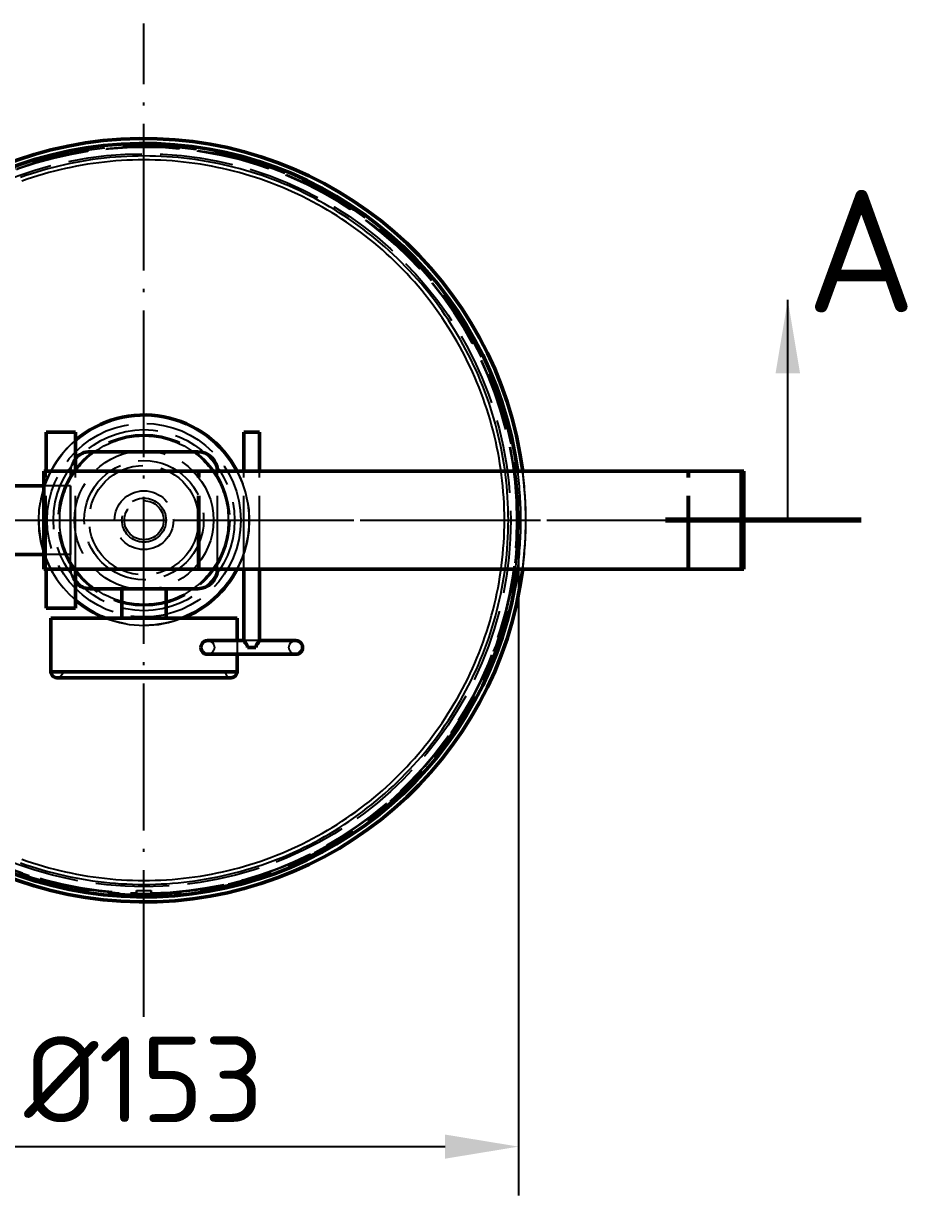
# Model space of a CAD drawing. Header units: millimetres. Extents: x 0 to 420, y 0 to 297.
# Drawn here: x 79.58 to 115.69, y 101.8 to 149.7 of the extents above; entities that cross this region are included whole.
import ezdxf
from ezdxf.enums import TextEntityAlignment as Align

# ---------------------------------------------------------------- set-up
doc = ezdxf.new("R2010")
doc.units = ezdxf.units.MM
doc.linetypes.add('ISO02-TRAZOS', pattern=[3.75, 3, -0.75])
doc.linetypes.add('ISO04-TRAZO-PUNTO', pattern=[7.625, 6, -0.75, 0.125, -0.75])
for name, color, linetype, lineweight in [('01-VISIBLE', 7, 'CONTINUOUS', 50), ('02-OCULTA', 4, 'ISO02-TRAZOS', 25), ('03-EJE', 1, 'ISO04-TRAZO-PUNTO', 25), ('04-COTA', 3, 'CONTINUOUS', 25), ('06-TEXTO', 7, 'CONTINUOUS', 25), ('07-RECUADRO', 7, 'CONTINUOUS', 70), ('08-FINA', 5, 'CONTINUOUS', 25)]:
    doc.layers.add(name, color=color, linetype=linetype, lineweight=lineweight)
doc.styles.add('ISO3098', font='isocpeur.ttf')
doc.dimstyles.new('FLAMA-ISO', dxfattribs={"dimtxt": 3.5, "dimasz": 3, "dimexe": 2, "dimexo": 1, "dimgap": 1, "dimtad": 1, "dimdec": 1, "dimtxsty": 'ISO3098', "dimcen": 2.5, "dimclrd": 3, "dimclre": 3, "dimclrt": 3, "dimazin": 3, "dimtfac": 1, "dimtmove": 0, "dimatfit": 3, "dimlwd": 25, "dimlwe": 25})

msp = doc.modelspace()

# ---------------------------------------------------------------- hatches: boundary and pattern name
at = {"layer": '08-FINA'}
h = msp.add_hatch(color=7, dxfattribs=at)
h.dxf.hatch_style = 1
h.paths.add_polyline_path([(110.8, 138.4), (110.3, 135.4), (111.3, 135.4)])

# ---------------------------------------------------------------- linework, layer by layer
at = {"layer": '01-VISIBLE'}
for p, q in [((80.5, 131.4), (80.5, 133)), ((81.7, 131.4), (81.7, 133)), ((88.58, 131.4), (88.58, 133)), ((89.22, 131.4), (89.22, 133)), ((82.3, 132.2), (86.7, 132.2)), ((80.403, 127.4), (80.403, 131.4)), ((80.403, 131.4), (108.901, 131.4)), ((108.901, 127.4), (108.901, 131.4)), ((108.998, 131.4), (108.901, 131.4)), ((108.998, 127.4), (108.998, 131.4)), ((80.403, 130.8), (78.9, 130.8)), ((80.403, 128), (78.9, 128)), ((80.403, 127.4), (108.901, 127.4)), ((80.5, 125.8), (80.5, 127.4)), ((81.7, 125.8), (81.7, 127.4)), ((88.58, 124.479), (88.58, 127.4)), ((89.22, 124.479), (89.22, 127.4)), ((108.998, 127.4), (108.901, 127.4)), ((82.3, 126.6), (86.7, 126.6)), ((83.6, 126.6), (83.6, 125.4)), ((85.4, 126.6), (85.4, 125.4)), ((80.7, 125.4), (80.7, 123.2)), ((88.3, 125.4), (88.3, 124.48)), ((88.3, 123.92), (88.3, 123.2)), ((84.2, 114.004), (84.2, 114.007)), ((84.2, 114.004), (84.8, 114.004)), ((84.8, 114.004), (84.8, 114.007))]:
    msp.add_line(p, q, dxfattribs=at)
for points in [[(80.5, 133), (80.6, 133), (80.7, 133), (80.8, 133), (80.9, 133), (81, 133), (81.1, 133)], [(81.1, 133), (81.2, 133), (81.3, 133), (81.4, 133), (81.5, 133), (81.6, 133), (81.7, 133)], [(88.58, 133), (88.633, 133), (88.687, 133), (88.74, 133), (88.793, 133), (88.847, 133), (88.9, 133)], [(88.9, 133), (88.953, 133), (89.007, 133), (89.06, 133), (89.113, 133), (89.167, 133), (89.22, 133)], [(80.5, 125.8), (80.6, 125.8), (80.7, 125.8), (80.8, 125.8), (80.9, 125.8), (81, 125.8), (81.1, 125.8)], [(81.1, 125.8), (81.2, 125.8), (81.3, 125.8), (81.4, 125.8), (81.5, 125.8), (81.6, 125.8), (81.7, 125.8)], [(88.3, 125.4), (88.2, 125.4), (88.1, 125.4), (88, 125.4), (87.9, 125.4), (87.8, 125.4), (87.7, 125.4), (87.6, 125.4), (87.5, 125.4), (87.4, 125.4), (87.3, 125.4), (87.2, 125.4), (87.1, 125.4), (87, 125.4), (86.9, 125.4), (86.8, 125.4), (86.7, 125.4), (86.6, 125.4), (86.5, 125.4), (86.4, 125.4), (86.3, 125.4), (86.2, 125.4), (86.1, 125.4), (86, 125.4), (85.9, 125.4), (85.8, 125.4), (85.7, 125.4), (85.6, 125.4), (85.5, 125.4), (85.4, 125.4), (85.3, 125.4), (85.2, 125.4), (85.1, 125.4), (85, 125.4), (84.9, 125.4), (84.8, 125.4), (84.7, 125.4), (84.6, 125.4), (84.5, 125.4), (84.4, 125.4), (84.3, 125.4), (84.2, 125.4), (84.1, 125.4), (84, 125.4), (83.9, 125.4), (83.8, 125.4), (83.7, 125.4), (83.6, 125.4), (83.5, 125.4), (83.4, 125.4), (83.3, 125.4), (83.2, 125.4), (83.1, 125.4), (83, 125.4), (82.9, 125.4), (82.8, 125.4), (82.7, 125.4), (82.6, 125.4), (82.5, 125.4), (82.4, 125.4), (82.3, 125.4), (82.2, 125.4), (82.1, 125.4), (82, 125.4), (81.9, 125.4), (81.8, 125.4), (81.7, 125.4), (81.6, 125.4), (81.5, 125.4), (81.4, 125.4), (81.3, 125.4), (81.2, 125.4), (81.1, 125.4), (81, 125.4), (80.9, 125.4), (80.8, 125.4), (80.7, 125.4)], [(86.82, 124.2), (86.83, 124.273), (86.858, 124.34), (86.902, 124.398), (86.96, 124.443), (87.028, 124.471), (87.1, 124.48)], [(86.82, 124.2), (86.83, 124.128), (86.858, 124.06), (86.902, 124.002), (86.96, 123.958), (87.028, 123.93), (87.1, 123.92)], [(88.58, 124.48), (88.474, 124.48), (88.369, 124.48), (88.263, 124.48), (88.157, 124.48), (88.051, 124.48), (87.946, 124.48), (87.84, 124.48), (87.734, 124.48), (87.629, 124.48), (87.523, 124.48), (87.417, 124.48), (87.311, 124.48), (87.206, 124.48), (87.1, 124.48)], [(88.58, 124.479), (88.58, 124.479), (88.58, 124.479), (88.58, 124.48), (88.581, 124.48), (88.581, 124.48), (88.581, 124.48)], [(88.734, 124.2), (88.724, 124.253), (88.702, 124.302), (88.673, 124.347), (88.641, 124.391), (88.609, 124.434), (88.58, 124.479)], [(88.734, 124.2), (88.761, 124.2), (88.789, 124.2), (88.817, 124.2), (88.845, 124.2), (88.872, 124.2), (88.9, 124.2)], [(88.9, 124.2), (88.928, 124.2), (88.955, 124.2), (88.983, 124.2), (89.011, 124.2), (89.039, 124.2), (89.066, 124.2)], [(89.066, 124.2), (89.076, 124.253), (89.098, 124.302), (89.127, 124.347), (89.159, 124.391), (89.191, 124.434), (89.22, 124.479)], [(89.22, 124.479), (89.22, 124.479), (89.22, 124.479), (89.22, 124.48), (89.219, 124.48), (89.219, 124.48), (89.219, 124.48)], [(89.22, 124.48), (89.326, 124.48), (89.431, 124.48), (89.537, 124.48), (89.643, 124.48), (89.749, 124.48), (89.854, 124.48), (89.96, 124.48), (90.066, 124.48), (90.171, 124.48), (90.277, 124.48), (90.383, 124.48), (90.489, 124.48), (90.594, 124.48), (90.7, 124.48)], [(90.98, 124.2), (90.97, 124.273), (90.942, 124.34), (90.898, 124.398), (90.84, 124.443), (90.772, 124.471), (90.7, 124.48)], [(90.7, 124.48), (90.7, 124.48), (90.7, 124.48), (90.7, 124.48), (90.7, 124.48), (90.7, 124.48), (90.7, 124.48)], [(90.7, 123.92), (90.772, 123.93), (90.84, 123.958), (90.898, 124.002), (90.942, 124.06), (90.97, 124.128), (90.98, 124.2)], [(88.9, 123.92), (88.8, 123.92), (88.7, 123.92), (88.6, 123.92), (88.5, 123.92), (88.4, 123.92), (88.3, 123.92), (88.2, 123.92), (88.1, 123.92), (88, 123.92), (87.9, 123.92), (87.8, 123.92), (87.7, 123.92), (87.6, 123.92), (87.5, 123.92), (87.4, 123.92), (87.3, 123.92), (87.2, 123.92), (87.1, 123.92)], [(87.1, 123.92), (87.1, 123.92), (87.1, 123.92), (87.1, 123.92), (87.1, 123.92), (87.1, 123.92), (87.1, 123.92)], [(88.9, 123.92), (89.006, 123.92), (89.112, 123.92), (89.218, 123.92), (89.324, 123.92), (89.429, 123.92), (89.535, 123.92), (89.641, 123.92), (89.747, 123.92), (89.853, 123.92), (89.959, 123.92), (90.065, 123.92), (90.171, 123.92), (90.276, 123.92), (90.382, 123.92), (90.488, 123.92), (90.594, 123.92), (90.7, 123.92)], [(84.5, 123.2), (84.4, 123.2), (84.3, 123.2), (84.2, 123.2), (84.1, 123.2), (84, 123.2), (83.9, 123.2), (83.8, 123.2), (83.7, 123.2), (83.6, 123.2), (83.5, 123.2), (83.4, 123.2), (83.3, 123.2), (83.2, 123.2), (83.1, 123.2), (83, 123.2), (82.9, 123.2), (82.8, 123.2), (82.7, 123.2), (82.6, 123.2), (82.5, 123.2), (82.4, 123.2), (82.3, 123.2), (82.2, 123.2), (82.1, 123.2), (82, 123.2), (81.9, 123.2), (81.8, 123.2), (81.7, 123.2), (81.6, 123.2), (81.5, 123.2), (81.4, 123.2), (81.3, 123.2), (81.2, 123.2), (81.1, 123.2), (81, 123.2), (80.9, 123.2), (80.8, 123.2), (80.7, 123.2)], [(80.7, 123.2), (80.708, 123.138), (80.732, 123.08), (80.77, 123.03), (80.82, 122.992), (80.878, 122.968), (80.94, 122.96)], [(88.3, 123.2), (88.2, 123.2), (88.1, 123.2), (88, 123.2), (87.9, 123.2), (87.8, 123.2), (87.7, 123.2), (87.6, 123.2), (87.5, 123.2), (87.4, 123.2), (87.3, 123.2), (87.2, 123.2), (87.1, 123.2), (87, 123.2), (86.9, 123.2), (86.8, 123.2), (86.7, 123.2), (86.6, 123.2), (86.5, 123.2), (86.4, 123.2), (86.3, 123.2), (86.2, 123.2), (86.1, 123.2), (86, 123.2), (85.9, 123.2), (85.8, 123.2), (85.7, 123.2), (85.6, 123.2), (85.5, 123.2), (85.4, 123.2), (85.3, 123.2), (85.2, 123.2), (85.1, 123.2), (85, 123.2), (84.9, 123.2), (84.8, 123.2), (84.7, 123.2), (84.6, 123.2), (84.5, 123.2)], [(88.3, 123.2), (88.292, 123.138), (88.268, 123.08), (88.23, 123.03), (88.18, 122.992), (88.122, 122.968), (88.06, 122.96)], [(84.5, 122.96), (84.398, 122.96), (84.297, 122.96), (84.195, 122.96), (84.093, 122.96), (83.991, 122.96), (83.89, 122.96), (83.788, 122.96), (83.686, 122.96), (83.585, 122.96), (83.483, 122.96), (83.381, 122.96), (83.279, 122.96), (83.178, 122.96), (83.076, 122.96), (82.974, 122.96), (82.873, 122.96), (82.771, 122.96), (82.669, 122.96), (82.567, 122.96), (82.466, 122.96), (82.364, 122.96), (82.262, 122.96), (82.161, 122.96), (82.059, 122.96), (81.957, 122.96), (81.855, 122.96), (81.754, 122.96), (81.652, 122.96), (81.55, 122.96), (81.449, 122.96), (81.347, 122.96), (81.245, 122.96), (81.143, 122.96), (81.042, 122.96), (80.94, 122.96)], [(80.94, 122.96), (81.04, 122.96), (81.141, 122.96), (81.241, 122.96), (81.341, 122.96), (81.441, 122.96), (81.542, 122.96), (81.642, 122.96), (81.742, 122.96), (81.843, 122.96), (81.943, 122.96), (82.043, 122.96), (82.143, 122.96), (82.244, 122.96), (82.344, 122.96), (82.444, 122.96), (82.545, 122.96), (82.645, 122.96), (82.745, 122.96), (82.845, 122.96), (82.946, 122.96), (83.046, 122.96), (83.146, 122.96), (83.246, 122.96), (83.347, 122.96), (83.447, 122.96), (83.547, 122.96), (83.648, 122.96), (83.748, 122.96), (83.848, 122.96), (83.948, 122.96), (84.049, 122.96), (84.149, 122.96), (84.249, 122.96), (84.35, 122.96), (84.45, 122.96), (84.55, 122.96), (84.65, 122.96), (84.751, 122.96), (84.851, 122.96), (84.951, 122.96), (85.052, 122.96), (85.152, 122.96), (85.252, 122.96), (85.352, 122.96), (85.453, 122.96), (85.553, 122.96), (85.653, 122.96), (85.754, 122.96), (85.854, 122.96), (85.954, 122.96), (86.054, 122.96), (86.155, 122.96), (86.255, 122.96), (86.355, 122.96), (86.455, 122.96), (86.556, 122.96), (86.656, 122.96), (86.756, 122.96), (86.857, 122.96), (86.957, 122.96), (87.057, 122.96), (87.157, 122.96), (87.258, 122.96), (87.358, 122.96), (87.458, 122.96), (87.559, 122.96), (87.659, 122.96), (87.759, 122.96), (87.859, 122.96), (87.96, 122.96), (88.06, 122.96)], [(84.5, 122.96), (84.602, 122.96), (84.703, 122.96), (84.805, 122.96), (84.907, 122.96), (85.009, 122.96), (85.11, 122.96), (85.212, 122.96), (85.314, 122.96), (85.415, 122.96), (85.517, 122.96), (85.619, 122.96), (85.721, 122.96), (85.822, 122.96), (85.924, 122.96), (86.026, 122.96), (86.127, 122.96), (86.229, 122.96), (86.331, 122.96), (86.433, 122.96), (86.534, 122.96), (86.636, 122.96), (86.738, 122.96), (86.839, 122.96), (86.941, 122.96), (87.043, 122.96), (87.145, 122.96), (87.246, 122.96), (87.348, 122.96), (87.45, 122.96), (87.551, 122.96), (87.653, 122.96), (87.755, 122.96), (87.857, 122.96), (87.958, 122.96), (88.06, 122.96)]]:
    msp.add_lwpolyline(points, dxfattribs=at)
for centre, radius, start, end in [((84.5, 129.4), 15.6, 7.3659, 174.1132), ((84.5, 129.4), 15.396, 7.464, 174.0349), ((84.5, 129.4), 4.3, 27.7177, 130.6293), ((82.3, 131.4), 0.8, 90, 138.5904), ((86.7, 131.4), 0.8, 0, 90), ((84.5, 129.4), 15.6, -174.1132, -7.3659), ((84.5, 129.4), 15.396, -174.0349, -7.464), ((84.5, 129.4), 4.3, -68.4711, -27.7177), ((86.7, 127.4), 0.8, -90, 0), ((82.3, 127.4), 0.8, -138.5904, -90), ((84.5, 129.4), 4.3, -130.6293, -111.5289)]:
    msp.add_arc(centre, radius, start, end, dxfattribs=at)
at = {"layer": '02-OCULTA'}
for p, q in [((82.3, 132.2), (86.7, 132.2)), ((80.5, 131.4), (80.403, 131.4)), ((80.5, 127.4), (80.5, 131.4)), ((80.5, 131.4), (108.998, 131.4)), ((80.5, 127.4), (80.5, 131.4)), ((81.5, 127.4), (81.5, 131.4)), ((81.5, 127.4), (81.5, 131.4)), ((81.7, 127.4), (81.7, 131.4)), ((86.704, 131.4), (86.788, 131.4)), ((86.704, 127.4), (86.704, 131.4)), ((86.704, 131.4), (106.707, 131.4)), ((86.788, 127.4), (86.788, 131.4)), ((86.788, 131.4), (106.79, 131.4)), ((87.5, 127.4), (87.5, 131.4)), ((87.5, 127.4), (87.5, 131.4)), ((88.58, 127.4), (88.58, 131.4)), ((89.22, 127.4), (89.22, 131.4)), ((106.707, 131.4), (106.79, 131.4)), ((106.707, 127.4), (106.707, 131.4)), ((106.79, 127.4), (106.79, 131.4)), ((81.5, 130.8), (80.403, 130.8)), ((81.5, 128), (80.403, 128)), ((80.5, 127.4), (80.403, 127.4)), ((80.5, 127.4), (108.998, 127.4)), ((86.704, 127.4), (86.788, 127.4)), ((86.704, 127.4), (106.707, 127.4)), ((86.788, 127.4), (106.79, 127.4)), ((106.707, 127.4), (106.79, 127.4)), ((82.3, 126.6), (86.7, 126.6)), ((88.3, 124.48), (88.3, 123.92)), ((84.2, 114.004), (84.2, 114.26)), ((84.2, 114.26), (84.8, 114.26)), ((84.2, 114.007), (84.2, 114.103)), ((84.2, 114.004), (84.8, 114.004)), ((84.8, 114.004), (84.8, 114.26)), ((84.8, 114.007), (84.8, 114.103))]:
    msp.add_line(p, q, dxfattribs=at)
for points in [[(99.384, 129.4), (99.382, 129.634), (99.377, 129.868), (99.368, 130.101), (99.355, 130.335), (99.339, 130.568), (99.319, 130.801), (99.295, 131.033), (99.267, 131.266), (99.236, 131.497), (99.201, 131.729), (99.163, 131.959), (99.121, 132.189), (99.075, 132.418), (99.026, 132.647), (98.973, 132.875), (98.916, 133.102), (98.856, 133.328), (98.793, 133.553), (98.726, 133.777), (98.655, 133.999), (98.581, 134.221), (98.504, 134.442), (98.423, 134.661), (98.338, 134.879), (98.251, 135.096), (98.159, 135.311), (98.065, 135.525), (97.967, 135.737), (97.866, 135.948), (97.761, 136.157), (97.654, 136.365), (97.543, 136.57), (97.428, 136.774), (97.311, 136.977), (97.191, 137.177), (97.067, 137.375), (96.94, 137.572), (96.81, 137.766), (96.677, 137.959), (96.541, 138.149), (96.403, 138.337), (96.261, 138.523), (96.116, 138.706), (95.968, 138.888), (95.818, 139.067), (95.665, 139.243), (95.509, 139.417), (95.35, 139.589), (95.189, 139.758), (95.025, 139.925), (94.858, 140.089), (94.689, 140.25), (94.517, 140.409), (94.343, 140.565), (94.167, 140.718), (93.988, 140.869), (93.806, 141.016), (93.623, 141.161), (93.437, 141.303), (93.249, 141.442), (93.059, 141.578), (92.866, 141.711), (92.672, 141.841), (92.475, 141.967), (92.277, 142.091), (92.077, 142.212), (91.875, 142.329), (91.671, 142.443), (91.465, 142.554), (91.257, 142.662), (91.048, 142.766), (90.837, 142.868), (90.625, 142.966), (90.411, 143.06), (90.196, 143.151), (89.979, 143.239), (89.761, 143.323), (89.542, 143.404), (89.321, 143.482), (89.099, 143.556), (88.877, 143.626), (88.653, 143.693), (88.428, 143.757), (88.202, 143.816), (87.975, 143.873), (87.747, 143.926), (87.518, 143.975), (87.289, 144.02), (87.059, 144.062), (86.828, 144.101), (86.597, 144.136), (86.365, 144.167), (86.133, 144.194), (85.901, 144.218), (85.668, 144.238), (85.435, 144.255), (85.201, 144.267), (84.968, 144.277), (84.734, 144.282), (84.5, 144.284), (84.266, 144.282), (84.032, 144.277), (83.799, 144.267), (83.565, 144.255), (83.332, 144.238), (83.099, 144.218), (82.867, 144.194), (82.635, 144.167), (82.403, 144.136), (82.172, 144.101), (81.941, 144.062), (81.711, 144.02), (81.482, 143.975), (81.253, 143.926), (81.025, 143.873), (80.798, 143.816), (80.572, 143.757), (80.347, 143.693), (80.123, 143.626), (79.901, 143.556), (79.679, 143.482), (79.458, 143.404)], [(99.224, 129.4), (99.222, 129.631), (99.217, 129.863), (99.208, 130.094), (99.195, 130.325), (99.179, 130.555), (99.159, 130.786), (99.135, 131.016), (99.108, 131.246), (99.077, 131.475), (99.043, 131.704), (99.005, 131.932), (98.963, 132.159), (98.918, 132.386), (98.869, 132.612), (98.817, 132.837), (98.761, 133.062), (98.702, 133.285), (98.639, 133.508), (98.573, 133.73), (98.503, 133.95), (98.43, 134.169), (98.353, 134.388), (98.273, 134.605), (98.19, 134.82), (98.103, 135.035), (98.013, 135.248), (97.919, 135.459), (97.822, 135.669), (97.722, 135.878), (97.619, 136.085), (97.512, 136.29), (97.403, 136.493), (97.29, 136.695), (97.174, 136.895), (97.054, 137.093), (96.932, 137.29), (96.806, 137.484), (96.678, 137.676), (96.546, 137.867), (96.412, 138.055), (96.275, 138.241), (96.134, 138.425), (95.991, 138.606), (95.845, 138.786), (95.696, 138.963), (95.545, 139.137), (95.39, 139.31), (95.233, 139.48), (95.074, 139.647), (94.912, 139.812), (94.747, 139.974), (94.579, 140.134), (94.41, 140.291), (94.237, 140.445), (94.063, 140.597), (93.886, 140.745), (93.706, 140.891), (93.525, 141.035), (93.341, 141.175), (93.155, 141.312), (92.966, 141.447), (92.776, 141.578), (92.584, 141.707), (92.39, 141.832), (92.193, 141.954), (91.995, 142.074), (91.795, 142.19), (91.593, 142.303), (91.39, 142.413), (91.185, 142.519), (90.978, 142.623), (90.769, 142.723), (90.559, 142.82), (90.348, 142.913), (90.135, 143.003), (89.92, 143.09), (89.705, 143.174), (89.488, 143.254), (89.269, 143.33), (89.05, 143.403), (88.829, 143.473), (88.608, 143.539), (88.385, 143.602), (88.162, 143.661), (87.937, 143.717), (87.712, 143.769), (87.486, 143.818), (87.259, 143.863), (87.031, 143.905), (86.803, 143.943), (86.575, 143.977), (86.345, 144.008), (86.116, 144.035), (85.886, 144.059), (85.655, 144.079), (85.424, 144.095), (85.194, 144.108), (84.962, 144.117), (84.731, 144.122), (84.5, 144.124), (84.269, 144.122), (84.037, 144.117), (83.806, 144.108), (83.575, 144.095), (83.345, 144.079), (83.114, 144.059), (82.884, 144.035), (82.655, 144.008), (82.425, 143.977), (82.197, 143.943), (81.968, 143.905), (81.741, 143.864), (81.514, 143.818), (81.288, 143.77), (81.063, 143.718), (80.838, 143.662), (80.615, 143.603), (80.392, 143.54), (80.17, 143.473), (79.95, 143.404), (79.731, 143.331), (79.512, 143.254)], [(81.7, 133), (81.6, 133), (81.5, 133), (81.4, 133), (81.3, 133), (81.2, 133), (81.1, 133), (81, 133), (80.9, 133), (80.8, 133), (80.7, 133), (80.6, 133), (80.5, 133)], [(87.944, 129.4), (87.943, 129.3), (87.938, 129.2), (87.931, 129.1), (87.921, 129), (87.908, 128.901), (87.892, 128.802), (87.873, 128.704), (87.851, 128.606), (87.827, 128.509), (87.799, 128.412), (87.769, 128.317), (87.736, 128.222), (87.701, 128.129), (87.662, 128.036), (87.621, 127.945), (87.578, 127.855), (87.531, 127.766), (87.483, 127.678), (87.431, 127.592), (87.377, 127.508), (87.321, 127.425), (87.263, 127.344), (87.202, 127.264), (87.138, 127.186), (87.073, 127.111), (87.005, 127.037), (86.935, 126.965), (86.863, 126.895), (86.79, 126.827), (86.714, 126.762), (86.636, 126.699), (86.557, 126.638), (86.475, 126.579), (86.393, 126.523), (86.308, 126.469), (86.222, 126.418), (86.135, 126.369), (86.046, 126.323), (85.955, 126.279), (85.864, 126.238), (85.772, 126.2), (85.678, 126.164), (85.583, 126.131), (85.488, 126.101), (85.391, 126.074), (85.294, 126.049), (85.196, 126.027), (85.098, 126.009), (84.999, 125.993), (84.9, 125.979), (84.8, 125.969), (84.7, 125.962), (84.6, 125.958), (84.5, 125.956), (84.4, 125.958), (84.3, 125.962), (84.2, 125.969), (84.1, 125.979), (84.001, 125.993), (83.902, 126.009), (83.804, 126.027), (83.706, 126.049), (83.609, 126.074), (83.512, 126.101), (83.417, 126.131), (83.322, 126.164), (83.228, 126.2), (83.136, 126.238), (83.045, 126.279), (82.954, 126.323), (82.865, 126.369), (82.778, 126.418), (82.692, 126.469), (82.607, 126.523), (82.525, 126.579), (82.443, 126.638), (82.364, 126.699), (82.286, 126.762), (82.21, 126.827), (82.137, 126.895), (82.065, 126.965), (81.995, 127.037), (81.927, 127.111), (81.862, 127.186), (81.798, 127.264), (81.737, 127.344), (81.679, 127.425), (81.623, 127.508), (81.569, 127.592), (81.517, 127.678), (81.469, 127.766), (81.422, 127.855), (81.379, 127.945), (81.338, 128.036), (81.299, 128.129), (81.264, 128.222), (81.231, 128.317), (81.201, 128.412), (81.173, 128.509), (81.149, 128.606), (81.127, 128.704), (81.108, 128.802), (81.092, 128.901), (81.079, 129), (81.069, 129.1), (81.062, 129.2), (81.057, 129.3), (81.056, 129.4), (81.057, 129.5), (81.062, 129.6), (81.069, 129.7), (81.079, 129.8), (81.092, 129.899), (81.108, 129.998), (81.127, 130.097), (81.149, 130.194), (81.173, 130.292), (81.201, 130.388), (81.231, 130.483), (81.264, 130.578), (81.299, 130.672), (81.338, 130.764), (81.379, 130.856), (81.422, 130.946), (81.469, 131.035), (81.517, 131.122), (81.569, 131.208), (81.623, 131.293), (81.679, 131.376), (81.737, 131.457), (81.798, 131.536), (81.862, 131.614), (81.927, 131.69), (81.995, 131.764), (82.065, 131.835), (82.137, 131.905), (82.21, 131.973), (82.286, 132.038), (82.364, 132.102), (82.443, 132.163), (82.525, 132.221), (82.607, 132.278), (82.692, 132.331), (82.778, 132.383), (82.865, 132.432), (82.954, 132.478), (83.045, 132.522), (83.136, 132.563), (83.228, 132.601), (83.322, 132.636), (83.417, 132.669), (83.512, 132.7), (83.609, 132.727), (83.706, 132.751), (83.804, 132.773), (83.902, 132.792), (84.001, 132.808), (84.1, 132.821), (84.2, 132.831), (84.3, 132.838), (84.4, 132.843), (84.5, 132.844), (84.6, 132.843), (84.7, 132.838), (84.8, 132.831), (84.9, 132.821), (84.999, 132.808), (85.098, 132.792), (85.196, 132.773), (85.294, 132.751), (85.391, 132.727), (85.488, 132.7), (85.583, 132.669), (85.678, 132.636), (85.772, 132.601), (85.864, 132.563), (85.955, 132.522), (86.046, 132.478), (86.135, 132.432), (86.222, 132.383), (86.308, 132.331), (86.393, 132.278), (86.475, 132.221), (86.557, 132.163), (86.636, 132.102), (86.714, 132.038), (86.79, 131.973), (86.863, 131.905), (86.935, 131.835), (87.005, 131.764), (87.073, 131.69), (87.138, 131.614), (87.202, 131.536), (87.263, 131.457), (87.321, 131.376), (87.377, 131.293), (87.431, 131.208), (87.483, 131.122), (87.531, 131.035), (87.578, 130.946), (87.621, 130.856), (87.662, 130.764), (87.701, 130.672), (87.736, 130.578), (87.769, 130.483), (87.799, 130.388), (87.827, 130.292), (87.851, 130.194), (87.873, 130.097), (87.892, 129.998), (87.908, 129.899), (87.921, 129.8), (87.931, 129.7), (87.938, 129.6), (87.943, 129.5), (87.944, 129.4)], [(89.22, 133), (89.113, 133), (89.007, 133), (88.9, 133), (88.793, 133), (88.687, 133), (88.58, 133)], [(81.5, 128), (81.5, 128.1), (81.5, 128.2), (81.5, 128.3), (81.5, 128.4), (81.5, 128.5), (81.5, 128.6), (81.5, 128.7), (81.5, 128.8), (81.5, 128.9), (81.5, 129), (81.5, 129.1), (81.5, 129.2), (81.5, 129.3), (81.5, 129.4), (81.5, 129.5), (81.5, 129.6), (81.5, 129.7), (81.5, 129.8), (81.5, 129.9), (81.5, 130), (81.5, 130.1), (81.5, 130.2), (81.5, 130.3), (81.5, 130.4), (81.5, 130.5), (81.5, 130.6), (81.5, 130.7), (81.5, 130.8)], [(81.5, 130.8), (81.5, 130.693), (81.5, 130.585), (81.5, 130.477), (81.5, 130.369), (81.5, 130.262), (81.5, 130.154), (81.5, 130.046), (81.5, 129.939), (81.5, 129.831), (81.5, 129.723), (81.5, 129.616), (81.5, 129.508), (81.5, 129.4)], [(79.458, 115.396), (79.679, 115.319), (79.901, 115.245), (80.123, 115.174), (80.347, 115.107), (80.572, 115.044), (80.798, 114.984), (81.025, 114.928), (81.253, 114.875), (81.482, 114.826), (81.711, 114.78), (81.941, 114.738), (82.172, 114.7), (82.403, 114.665), (82.635, 114.634), (82.867, 114.606), (83.099, 114.582), (83.332, 114.562), (83.565, 114.546), (83.799, 114.533), (84.032, 114.524), (84.266, 114.518), (84.5, 114.516), (84.734, 114.518), (84.968, 114.524), (85.201, 114.533), (85.435, 114.546), (85.668, 114.562), (85.901, 114.582), (86.133, 114.606), (86.365, 114.634), (86.597, 114.665), (86.828, 114.7), (87.059, 114.738), (87.289, 114.78), (87.518, 114.826), (87.747, 114.875), (87.975, 114.928), (88.202, 114.984), (88.428, 115.044), (88.653, 115.107), (88.877, 115.174), (89.099, 115.245), (89.321, 115.319), (89.542, 115.396), (89.761, 115.477), (89.979, 115.561), (90.196, 115.649), (90.411, 115.74), (90.625, 115.835), (90.837, 115.933), (91.048, 116.034), (91.257, 116.138), (91.465, 116.246), (91.671, 116.357), (91.875, 116.471), (92.077, 116.589), (92.277, 116.709), (92.475, 116.833), (92.672, 116.96), (92.866, 117.09), (93.059, 117.223), (93.249, 117.359), (93.437, 117.497), (93.623, 117.639), (93.806, 117.784), (93.988, 117.932), (94.167, 118.082), (94.343, 118.235), (94.517, 118.391), (94.689, 118.55), (94.858, 118.711), (95.025, 118.875), (95.189, 119.042), (95.35, 119.211), (95.509, 119.383), (95.665, 119.557), (95.818, 119.734), (95.968, 119.913), (96.116, 120.094), (96.261, 120.278), (96.403, 120.463), (96.541, 120.652), (96.677, 120.842), (96.81, 121.034), (96.94, 121.229), (97.067, 121.425), (97.191, 121.623), (97.311, 121.824), (97.428, 122.026), (97.543, 122.23), (97.654, 122.436), (97.761, 122.643), (97.866, 122.852), (97.967, 123.063), (98.065, 123.275), (98.159, 123.489), (98.251, 123.705), (98.338, 123.921), (98.423, 124.139), (98.504, 124.359), (98.581, 124.579), (98.655, 124.801), (98.726, 125.024), (98.793, 125.248), (98.856, 125.473), (98.916, 125.699), (98.973, 125.926), (99.026, 126.153), (99.075, 126.382), (99.121, 126.611), (99.163, 126.841), (99.201, 127.072), (99.236, 127.303), (99.267, 127.535), (99.295, 127.767), (99.319, 127.999), (99.339, 128.232), (99.355, 128.466), (99.368, 128.699), (99.377, 128.933), (99.382, 129.166), (99.384, 129.4)], [(79.512, 115.547), (79.731, 115.47), (79.95, 115.397), (80.171, 115.327), (80.392, 115.261), (80.615, 115.198), (80.838, 115.139), (81.063, 115.083), (81.288, 115.031), (81.514, 114.982), (81.741, 114.937), (81.968, 114.895), (82.197, 114.857), (82.425, 114.823), (82.655, 114.792), (82.884, 114.765), (83.114, 114.741), (83.345, 114.721), (83.575, 114.705), (83.806, 114.692), (84.037, 114.683), (84.269, 114.678), (84.5, 114.676), (84.731, 114.678), (84.962, 114.683), (85.194, 114.693), (85.425, 114.705), (85.655, 114.722), (85.886, 114.742), (86.116, 114.765), (86.345, 114.792), (86.575, 114.823), (86.803, 114.858), (87.031, 114.896), (87.259, 114.937), (87.486, 114.982), (87.712, 115.031), (87.937, 115.083), (88.162, 115.139), (88.385, 115.198), (88.608, 115.261), (88.829, 115.327), (89.05, 115.397), (89.269, 115.47), (89.488, 115.547), (89.705, 115.627), (89.92, 115.71), (90.135, 115.797), (90.348, 115.887), (90.559, 115.981), (90.769, 116.077), (90.978, 116.178), (91.185, 116.281), (91.39, 116.387), (91.593, 116.497), (91.795, 116.61), (91.995, 116.726), (92.193, 116.846), (92.39, 116.968), (92.584, 117.094), (92.776, 117.222), (92.966, 117.354), (93.155, 117.488), (93.341, 117.626), (93.524, 117.766), (93.706, 117.909), (93.885, 118.055), (94.062, 118.204), (94.237, 118.356), (94.409, 118.51), (94.579, 118.667), (94.747, 118.826), (94.911, 118.989), (95.074, 119.154), (95.233, 119.321), (95.39, 119.491), (95.545, 119.663), (95.696, 119.838), (95.845, 120.015), (95.991, 120.194), (96.134, 120.376), (96.275, 120.56), (96.412, 120.746), (96.546, 120.934), (96.678, 121.124), (96.806, 121.316), (96.932, 121.511), (97.054, 121.707), (97.174, 121.905), (97.29, 122.105), (97.403, 122.307), (97.513, 122.51), (97.619, 122.716), (97.723, 122.923), (97.823, 123.131), (97.92, 123.341), (98.013, 123.553), (98.103, 123.766), (98.19, 123.98), (98.273, 124.196), (98.354, 124.413), (98.43, 124.631), (98.503, 124.85), (98.573, 125.071), (98.639, 125.292), (98.702, 125.515), (98.761, 125.738), (98.817, 125.963), (98.869, 126.188), (98.918, 126.414), (98.963, 126.641), (99.005, 126.869), (99.043, 127.097), (99.077, 127.326), (99.108, 127.555), (99.135, 127.784), (99.159, 128.015), (99.179, 128.245), (99.195, 128.476), (99.208, 128.707), (99.217, 128.938), (99.222, 129.169), (99.224, 129.4)], [(81.5, 129.4), (81.5, 129.3), (81.5, 129.2), (81.5, 129.1), (81.5, 129), (81.5, 128.9), (81.5, 128.8), (81.5, 128.7), (81.5, 128.6), (81.5, 128.5), (81.5, 128.4), (81.5, 128.3), (81.5, 128.2), (81.5, 128.1), (81.5, 128)], [(85.4, 126.6), (85.3, 126.6), (85.2, 126.6), (85.1, 126.6), (85, 126.6), (84.9, 126.6), (84.8, 126.6), (84.7, 126.6), (84.6, 126.6), (84.5, 126.6), (84.4, 126.6), (84.3, 126.6), (84.2, 126.6), (84.1, 126.6), (84, 126.6), (83.9, 126.6), (83.8, 126.6), (83.7, 126.6), (83.6, 126.6)], [(83.6, 126.6), (83.713, 126.6), (83.825, 126.6), (83.938, 126.6), (84.05, 126.6), (84.162, 126.6), (84.275, 126.6), (84.388, 126.6), (84.5, 126.6)], [(84.5, 126.6), (84.6, 126.6), (84.7, 126.6), (84.8, 126.6), (84.9, 126.6), (85, 126.6), (85.1, 126.6), (85.2, 126.6), (85.3, 126.6), (85.4, 126.6)], [(81.7, 125.8), (81.6, 125.8), (81.5, 125.8), (81.4, 125.8), (81.3, 125.8), (81.2, 125.8), (81.1, 125.8), (81, 125.8), (80.9, 125.8), (80.8, 125.8), (80.7, 125.8), (80.6, 125.8), (80.5, 125.8)], [(80.7, 125.4), (80.8, 125.4), (80.9, 125.4), (81, 125.4), (81.1, 125.4), (81.2, 125.4), (81.3, 125.4), (81.4, 125.4), (81.5, 125.4), (81.6, 125.4), (81.7, 125.4), (81.8, 125.4), (81.9, 125.4), (82, 125.4), (82.1, 125.4), (82.2, 125.4), (82.3, 125.4), (82.4, 125.4), (82.5, 125.4), (82.6, 125.4), (82.7, 125.4), (82.8, 125.4), (82.9, 125.4), (83, 125.4), (83.1, 125.4), (83.2, 125.4), (83.3, 125.4), (83.4, 125.4), (83.5, 125.4), (83.6, 125.4), (83.7, 125.4), (83.8, 125.4), (83.9, 125.4), (84, 125.4), (84.1, 125.4), (84.2, 125.4), (84.3, 125.4), (84.4, 125.4), (84.5, 125.4)], [(85.4, 125.4), (85.3, 125.4), (85.2, 125.4), (85.1, 125.4), (85, 125.4), (84.9, 125.4), (84.8, 125.4), (84.7, 125.4), (84.6, 125.4), (84.5, 125.4), (84.4, 125.4), (84.3, 125.4), (84.2, 125.4), (84.1, 125.4), (84, 125.4), (83.9, 125.4), (83.8, 125.4), (83.7, 125.4), (83.6, 125.4)], [(83.6, 125.4), (83.713, 125.4), (83.825, 125.4), (83.938, 125.4), (84.05, 125.4), (84.162, 125.4), (84.275, 125.4), (84.388, 125.4), (84.5, 125.4)], [(84.5, 125.4), (84.6, 125.4), (84.7, 125.4), (84.8, 125.4), (84.9, 125.4), (85, 125.4), (85.1, 125.4), (85.2, 125.4), (85.3, 125.4), (85.4, 125.4)], [(84.5, 125.4), (84.6, 125.4), (84.7, 125.4), (84.8, 125.4), (84.9, 125.4), (85, 125.4), (85.1, 125.4), (85.2, 125.4), (85.3, 125.4), (85.4, 125.4), (85.5, 125.4), (85.6, 125.4), (85.7, 125.4), (85.8, 125.4), (85.9, 125.4), (86, 125.4), (86.1, 125.4), (86.2, 125.4), (86.3, 125.4), (86.4, 125.4), (86.5, 125.4), (86.6, 125.4), (86.7, 125.4), (86.8, 125.4), (86.9, 125.4), (87, 125.4), (87.1, 125.4), (87.2, 125.4), (87.3, 125.4), (87.4, 125.4), (87.5, 125.4), (87.6, 125.4), (87.7, 125.4), (87.8, 125.4), (87.9, 125.4), (88, 125.4), (88.1, 125.4), (88.2, 125.4), (88.3, 125.4)], [(90.7, 124.48), (90.597, 124.48), (90.494, 124.48), (90.391, 124.48), (90.289, 124.48), (90.186, 124.48), (90.083, 124.48), (89.98, 124.48), (89.877, 124.48), (89.774, 124.48), (89.671, 124.48), (89.569, 124.48), (89.466, 124.48), (89.363, 124.48), (89.26, 124.48), (89.157, 124.48), (89.054, 124.48), (88.951, 124.48), (88.849, 124.48), (88.746, 124.48), (88.643, 124.48), (88.54, 124.48), (88.437, 124.48), (88.334, 124.48), (88.231, 124.48), (88.129, 124.48), (88.026, 124.48), (87.923, 124.48), (87.82, 124.48), (87.717, 124.48), (87.614, 124.48), (87.511, 124.48), (87.409, 124.48), (87.306, 124.48), (87.203, 124.48), (87.1, 124.48)], [(87.1, 124.48), (87.207, 124.459), (87.298, 124.398), (87.359, 124.307), (87.38, 124.2), (87.359, 124.093), (87.298, 124.002), (87.207, 123.942), (87.1, 123.92)], [(88.581, 124.48), (88.581, 124.48), (88.581, 124.48), (88.581, 124.48), (88.58, 124.48), (88.58, 124.48), (88.58, 124.48)], [(88.581, 124.48), (88.624, 124.443), (88.661, 124.401), (88.696, 124.356), (88.726, 124.308), (88.749, 124.256), (88.758, 124.2)], [(88.734, 124.2), (88.761, 124.2), (88.789, 124.2), (88.817, 124.2), (88.845, 124.2), (88.872, 124.2), (88.9, 124.2)], [(89.042, 124.2), (88.995, 124.2), (88.947, 124.2), (88.9, 124.2), (88.853, 124.2), (88.805, 124.2), (88.758, 124.2)], [(88.758, 124.2), (88.781, 124.2), (88.805, 124.2), (88.829, 124.2), (88.853, 124.2), (88.876, 124.2), (88.9, 124.2)], [(88.9, 124.2), (88.928, 124.2), (88.955, 124.2), (88.983, 124.2), (89.011, 124.2), (89.039, 124.2), (89.066, 124.2)], [(88.9, 124.2), (88.924, 124.2), (88.947, 124.2), (88.971, 124.2), (88.995, 124.2), (89.019, 124.2), (89.042, 124.2)], [(89.219, 124.48), (89.176, 124.443), (89.139, 124.401), (89.104, 124.356), (89.074, 124.308), (89.051, 124.256), (89.042, 124.2)], [(89.219, 124.48), (89.219, 124.48), (89.219, 124.48), (89.219, 124.48), (89.22, 124.48), (89.22, 124.48), (89.22, 124.48)], [(90.7, 123.92), (90.593, 123.942), (90.502, 124.002), (90.441, 124.093), (90.42, 124.2), (90.441, 124.307), (90.502, 124.398), (90.593, 124.459), (90.7, 124.48)], [(87.1, 123.92), (87.203, 123.92), (87.306, 123.92), (87.409, 123.92), (87.511, 123.92), (87.614, 123.92), (87.717, 123.92), (87.82, 123.92), (87.923, 123.92), (88.026, 123.92), (88.129, 123.92), (88.231, 123.92), (88.334, 123.92), (88.437, 123.92), (88.54, 123.92), (88.643, 123.92), (88.746, 123.92), (88.849, 123.92), (88.951, 123.92), (89.054, 123.92), (89.157, 123.92), (89.26, 123.92), (89.363, 123.92), (89.466, 123.92), (89.569, 123.92), (89.671, 123.92), (89.774, 123.92), (89.877, 123.92), (89.98, 123.92), (90.083, 123.92), (90.186, 123.92), (90.289, 123.92), (90.391, 123.92), (90.494, 123.92), (90.597, 123.92), (90.7, 123.92)], [(80.7, 123.2), (80.8, 123.2), (80.9, 123.2), (81, 123.2), (81.1, 123.2), (81.2, 123.2), (81.3, 123.2), (81.4, 123.2), (81.5, 123.2), (81.6, 123.2), (81.7, 123.2), (81.8, 123.2), (81.9, 123.2), (82, 123.2), (82.1, 123.2), (82.2, 123.2), (82.3, 123.2), (82.4, 123.2), (82.5, 123.2), (82.6, 123.2), (82.7, 123.2), (82.8, 123.2), (82.9, 123.2), (83, 123.2), (83.1, 123.2), (83.2, 123.2), (83.3, 123.2), (83.4, 123.2), (83.5, 123.2), (83.6, 123.2), (83.7, 123.2), (83.8, 123.2), (83.9, 123.2), (84, 123.2), (84.1, 123.2), (84.2, 123.2), (84.3, 123.2), (84.4, 123.2), (84.5, 123.2)], [(81.18, 123.2), (81.172, 123.138), (81.148, 123.08), (81.11, 123.03), (81.06, 122.992), (81.002, 122.968), (80.94, 122.96)], [(87.82, 123.2), (87.719, 123.2), (87.619, 123.2), (87.518, 123.2), (87.418, 123.2), (87.317, 123.2), (87.216, 123.2), (87.116, 123.2), (87.015, 123.2), (86.915, 123.2), (86.814, 123.2), (86.713, 123.2), (86.613, 123.2), (86.512, 123.2), (86.412, 123.2), (86.311, 123.2), (86.21, 123.2), (86.11, 123.2), (86.009, 123.2), (85.908, 123.2), (85.808, 123.2), (85.707, 123.2), (85.607, 123.2), (85.506, 123.2), (85.405, 123.2), (85.305, 123.2), (85.204, 123.2), (85.104, 123.2), (85.003, 123.2), (84.902, 123.2), (84.802, 123.2), (84.701, 123.2), (84.601, 123.2), (84.5, 123.2), (84.399, 123.2), (84.299, 123.2), (84.198, 123.2), (84.098, 123.2), (83.997, 123.2), (83.896, 123.2), (83.796, 123.2), (83.695, 123.2), (83.595, 123.2), (83.494, 123.2), (83.393, 123.2), (83.293, 123.2), (83.192, 123.2), (83.092, 123.2), (82.991, 123.2), (82.89, 123.2), (82.79, 123.2), (82.689, 123.2), (82.588, 123.2), (82.488, 123.2), (82.387, 123.2), (82.287, 123.2), (82.186, 123.2), (82.085, 123.2), (81.985, 123.2), (81.884, 123.2), (81.784, 123.2), (81.683, 123.2), (81.582, 123.2), (81.482, 123.2), (81.381, 123.2), (81.281, 123.2), (81.18, 123.2)], [(81.18, 123.2), (81.281, 123.2), (81.381, 123.2), (81.482, 123.2), (81.582, 123.2), (81.683, 123.2), (81.784, 123.2), (81.884, 123.2), (81.985, 123.2), (82.085, 123.2), (82.186, 123.2), (82.287, 123.2), (82.387, 123.2), (82.488, 123.2), (82.588, 123.2), (82.689, 123.2), (82.79, 123.2), (82.89, 123.2), (82.991, 123.2), (83.092, 123.2), (83.192, 123.2), (83.293, 123.2), (83.393, 123.2), (83.494, 123.2), (83.595, 123.2), (83.695, 123.2), (83.796, 123.2), (83.896, 123.2), (83.997, 123.2), (84.098, 123.2), (84.198, 123.2), (84.299, 123.2), (84.399, 123.2), (84.5, 123.2)], [(84.5, 123.2), (84.6, 123.2), (84.7, 123.2), (84.8, 123.2), (84.9, 123.2), (85, 123.2), (85.1, 123.2), (85.2, 123.2), (85.3, 123.2), (85.4, 123.2), (85.5, 123.2), (85.6, 123.2), (85.7, 123.2), (85.8, 123.2), (85.9, 123.2), (86, 123.2), (86.1, 123.2), (86.2, 123.2), (86.3, 123.2), (86.4, 123.2), (86.5, 123.2), (86.6, 123.2), (86.7, 123.2), (86.8, 123.2), (86.9, 123.2), (87, 123.2), (87.1, 123.2), (87.2, 123.2), (87.3, 123.2), (87.4, 123.2), (87.5, 123.2), (87.6, 123.2), (87.7, 123.2), (87.8, 123.2), (87.9, 123.2), (88, 123.2), (88.1, 123.2), (88.2, 123.2), (88.3, 123.2)], [(84.5, 123.2), (84.601, 123.2), (84.701, 123.2), (84.802, 123.2), (84.902, 123.2), (85.003, 123.2), (85.104, 123.2), (85.204, 123.2), (85.305, 123.2), (85.405, 123.2), (85.506, 123.2), (85.607, 123.2), (85.707, 123.2), (85.808, 123.2), (85.908, 123.2), (86.009, 123.2), (86.11, 123.2), (86.21, 123.2), (86.311, 123.2), (86.412, 123.2), (86.512, 123.2), (86.613, 123.2), (86.713, 123.2), (86.814, 123.2), (86.915, 123.2), (87.015, 123.2), (87.116, 123.2), (87.216, 123.2), (87.317, 123.2), (87.418, 123.2), (87.518, 123.2), (87.619, 123.2), (87.719, 123.2), (87.82, 123.2)], [(87.82, 123.2), (87.828, 123.138), (87.852, 123.08), (87.89, 123.03), (87.94, 122.992), (87.998, 122.968), (88.06, 122.96)], [(84.2, 114.26), (84.3, 114.26), (84.4, 114.26), (84.5, 114.26), (84.6, 114.26), (84.7, 114.26), (84.8, 114.26)], [(84.2, 114.26), (84.2, 114.234), (84.2, 114.208), (84.2, 114.182), (84.2, 114.156), (84.2, 114.129), (84.2, 114.103)], [(84.2, 114.26), (84.3, 114.26), (84.4, 114.26), (84.5, 114.26), (84.6, 114.26), (84.7, 114.26), (84.8, 114.26)], [(84.2, 114.167), (84.2, 114.183), (84.2, 114.198), (84.2, 114.214), (84.2, 114.229), (84.2, 114.245), (84.2, 114.26)], [(84.2, 114.26), (84.2, 114.245), (84.2, 114.229), (84.2, 114.214), (84.2, 114.198), (84.2, 114.183), (84.2, 114.167)], [(84.2, 114.26), (84.3, 114.26), (84.4, 114.26), (84.5, 114.26), (84.6, 114.26), (84.7, 114.26), (84.8, 114.26)], [(84.8, 114.26), (84.8, 114.234), (84.8, 114.208), (84.8, 114.182), (84.8, 114.156), (84.8, 114.129), (84.8, 114.103)], [(84.8, 114.167), (84.8, 114.183), (84.8, 114.198), (84.8, 114.214), (84.8, 114.229), (84.8, 114.245), (84.8, 114.26)], [(84.8, 114.26), (84.8, 114.245), (84.8, 114.229), (84.8, 114.214), (84.8, 114.198), (84.8, 114.183), (84.8, 114.167)]]:
    msp.add_lwpolyline(points, dxfattribs=at)
for radius in [15.3, 15.3, 15.3, 14.98, 14.98, 14.98, 14.98, 14.98, 4.3, 3.956, 3.7, 3.7, 3.502, 3.502, 3.5, 3.5, 2.838, 2.838, 2.838, 2.838, 2.438, 2.438, 2.238, 2.238, 1.2, 1.2, 0.9, 0.9, 0.8, 0.8]:
    msp.add_circle((84.5, 129.4), radius, dxfattribs=at)
for centre, radius, start, end in [((84.5, 129.4), 15.6, 0, 175.5883), ((84.5, 129.4), 15.26, 0, 175.4898), ((84.5, 129.4), 15.26, 0, 175.4898), ((84.5, 129.4), 15.236, 0, -91.1282), ((84.5, 129.4), 4.3, 130.6293, -130.6293), ((82.3, 131.4), 0.8, 90, 180), ((82.3, 131.4), 0.8, 138.5904, 180), ((86.7, 131.4), 0.8, 0, 90), ((84.5, 129.4), 4.3, 0, 27.7177), ((84.5, 129.4), 15.396, 0, 7.464), ((84.5, 129.4), 15.6, 0, 7.3659), ((84.5, 129.4), 15.6, -175.5883, 0), ((84.5, 129.4), 15.26, -175.4898, 0), ((84.5, 129.4), 15.26, -175.4898, 0), ((84.5, 129.4), 15.236, -88.8718, 0), ((84.5, 129.4), 4.3, -27.7177, 0), ((84.5, 129.4), 15.396, -7.464, 0), ((84.5, 129.4), 15.6, -7.3659, 0), ((82.3, 127.4), 0.8, 180, -138.5904), ((82.3, 127.4), 0.8, 180, -90), ((86.7, 127.4), 0.8, -90, 0), ((84.5, 129.4), 4.3, -111.5289, -68.4711), ((84.5, 129.4), 15.3, -91.1235, -88.8765)]:
    msp.add_arc(centre, radius, start, end, dxfattribs=at)
at = {"layer": '03-EJE'}
for p, q in [((84.5, 109.1), (84.5, 149.7)), ((55.2, 129.4), (113.8, 129.4)), ((64.2, 129.4), (104.8, 129.4))]:
    msp.add_line(p, q, dxfattribs=at)
at = {"layer": '07-RECUADRO'}
msp.add_line((113.8, 129.4), (105.8, 129.4), dxfattribs=at)
at = {"layer": '08-FINA'}
msp.add_line((110.8, 129.4), (110.8, 138.4), dxfattribs=at)

# ---------------------------------------------------------------- texts
at = {"layer": '06-TEXTO', "style": 'ISO3098'}
msp.add_text('A', height=5, dxfattribs=at).set_placement((113.8, 140.4), align=Align.MIDDLE_CENTER)

# ---------------------------------------------------------------- dimensions: what is measured, and where the dimension line sits
at = {"layer": '04-COTA'}
msp.add_linear_dim(base=(69.2, 103.8), p1=(69.2, 129.4), p2=(99.8, 129.4), dimstyle='FLAMA-ISO', override={"dimlfac": 5, "dimpost": '%%c<>'}, dxfattribs=at).render()

doc.saveas('drawing.dxf')
